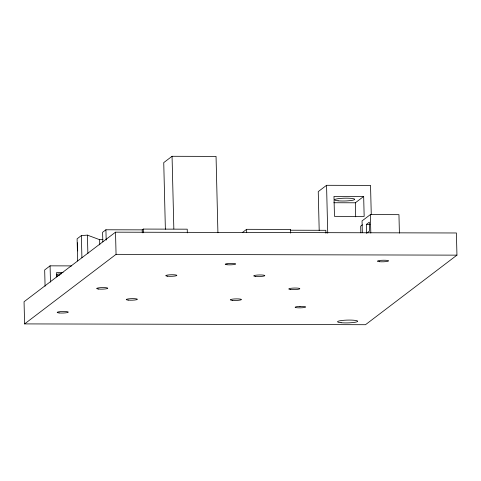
<?xml version="1.0" encoding="UTF-8"?>
<svg xmlns="http://www.w3.org/2000/svg" width="481" height="481" viewBox="0 0 481 481"><rect width="100%" height="100%" fill="white"/><g stroke="black" fill="none" stroke-linecap="round" stroke-linejoin="round"><path stroke-width="0.72" d="M217.917 232.768L216.047 156.391L172.06 156.289L163.744 162.614L165.374 229.257M102.934 239.454L99.633 239.688L87.428 235.131L81.367 235.57L77.104 238.816L77.645 260.979M71.699 265.897L50.078 265.843L44.679 269.955L45.076 286.207M187.325 232.876L187.235 229.178L143.254 229.076L142.214 229.864L105.922 229.78L102.597 232.311L102.832 241.913M115.518 232.173L24.05 301.743L24.591 323.905L365.482 324.711L456.95 255.14L456.409 232.978L115.518 232.173L116.059 254.341L24.591 323.905M242.292 232.606L246.615 229.317L290.602 229.425L290.692 233.117M371.26 214.604L370.544 185.401L326.563 185.299L318.248 191.618L319.198 230.561M333.832 202.741L355.357 202.79L363.672 196.464L364.159 216.414L334.469 216.342L333.982 196.398L363.672 196.464M399.404 233.141L398.953 214.67L370.364 214.598L362.049 220.923L362.337 232.744M362.403 224.849L360.684 226.154L360.846 232.804M366.546 233.309L366.33 224.447L369.318 222.168L369.534 231.03L367.045 232.93M366.33 224.447L369.991 224.453M290.308 230.213L325.853 230.297L325.926 233.255M116.059 254.341L456.95 255.14M63.101 272.523L56.62 272.505L56.728 276.942M56.253 276.629L57.696 276.635M370.364 214.598L370.815 233.069M355.357 202.79L355.7 216.829M326.563 185.299L327.735 233.219M246.615 229.317L246.693 232.275M172.06 156.289L173.839 228.92M143.254 229.076L143.344 232.768M142.214 229.864L142.286 232.822M105.922 229.78L106.175 240.121M99.633 239.688L99.759 244.865M87.428 235.131L87.879 253.601M81.367 235.57L81.914 257.732M77.483 242.779L77.681 250.908M50.078 265.843L50.481 282.094M59.41 275.342A5.598 0.782 -1.4 0 1 56.554 274.964M56.337 274.567A5.598 0.782 -1.4 0 1 61.418 273.815M299.982 306.391L298.641 306.463A5.261 0.734 -1.4 0 0 296.615 307.714A5.261 0.734 -1.4 0 0 305.297 307.251A5.261 0.734 -1.4 0 0 299.982 306.391M232.251 300.348A5.598 0.782 -1.4 0 0 241.402 299.681A5.598 0.782 -1.4 0 0 234.055 298.978A5.598 0.782 -1.4 0 0 232.251 300.348M290.644 289.496A5.598 0.782 -1.4 0 0 299.789 288.834A5.598 0.782 -1.4 0 0 292.442 288.131A5.598 0.782 -1.4 0 0 290.644 289.496M255.645 276.419A5.598 0.782 -1.4 0 0 264.79 275.751A5.598 0.782 -1.4 0 0 257.443 275.048A5.598 0.782 -1.4 0 0 255.645 276.419M167.671 276.208A5.598 0.782 -1.4 0 0 176.822 275.541A5.598 0.782 -1.4 0 0 169.474 274.837A5.598 0.782 -1.4 0 0 167.671 276.208M379.389 261.7A5.598 0.782 -1.4 0 0 388.54 261.033A5.598 0.782 -1.4 0 0 381.192 260.329A5.598 0.782 -1.4 0 0 379.389 261.7M341.077 322.721A10.077 1.401 -1.4 0 0 357.545 321.518A10.077 1.401 -1.4 0 0 344.318 320.256A10.077 1.401 -1.4 0 0 341.077 322.721M128.18 300.102A5.598 0.782 -1.4 0 0 137.332 299.441A5.598 0.782 -1.4 0 0 129.984 298.731A5.598 0.782 -1.4 0 0 128.18 300.102M98.599 289.045A5.598 0.782 -1.4 0 0 107.744 288.378A5.598 0.782 -1.4 0 0 100.397 287.674A5.598 0.782 -1.4 0 0 98.599 289.045M59.109 312.939A5.598 0.782 -1.4 0 0 68.254 312.271A5.598 0.782 -1.4 0 0 60.907 311.568A5.598 0.782 -1.4 0 0 59.109 312.939M227.032 264.742A5.261 0.734 -1.4 0 0 235.63 264.117A5.261 0.734 -1.4 0 0 228.722 263.456A5.261 0.734 -1.4 0 0 227.032 264.742M338.101 200.811A10.077 1.401 -1.4 0 0 354.563 199.615A10.077 1.401 -1.4 0 0 341.342 198.346A10.077 1.401 -1.4 0 0 338.101 200.811"/></g></svg>
